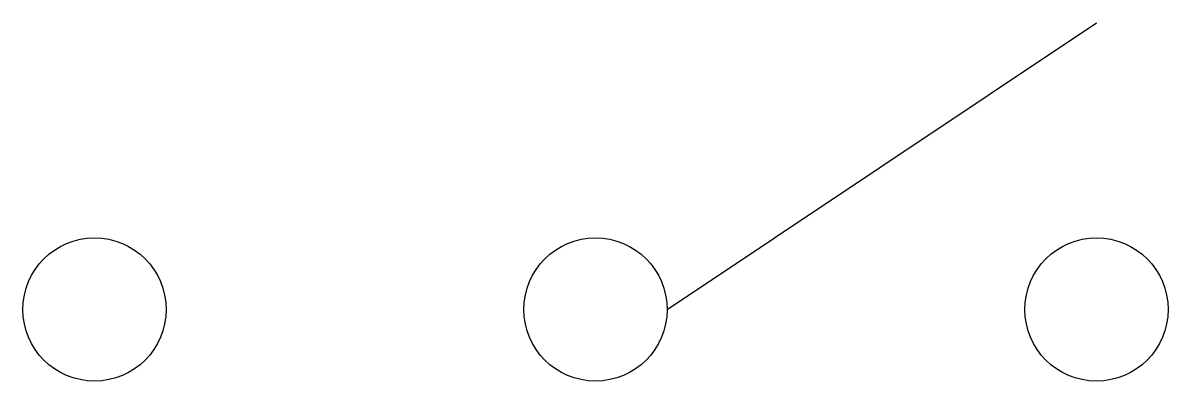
# Model space of a CAD drawing. Extents: x -0.25 to 0.25, y -0.031 to 0.125.
import ezdxf

# ---------------------------------------------------------------- set-up
doc = ezdxf.new("R2010")
doc.units = 0
doc.header["$MEASUREMENT"] = 0
doc.layers.get('0').update_dxf_attribs({"linetype": 'CONTINUOUS'})

msp = doc.modelspace()

# ---------------------------------------------------------------- linework, layer by layer
msp.add_line((0.03125, 0), (0.21875, 0.125))
for centre in [(-0.21875, 0), (0, 0), (0.21875, 0)]:
    msp.add_circle(centre, 0.03125)

doc.saveas('drawing.dxf')
